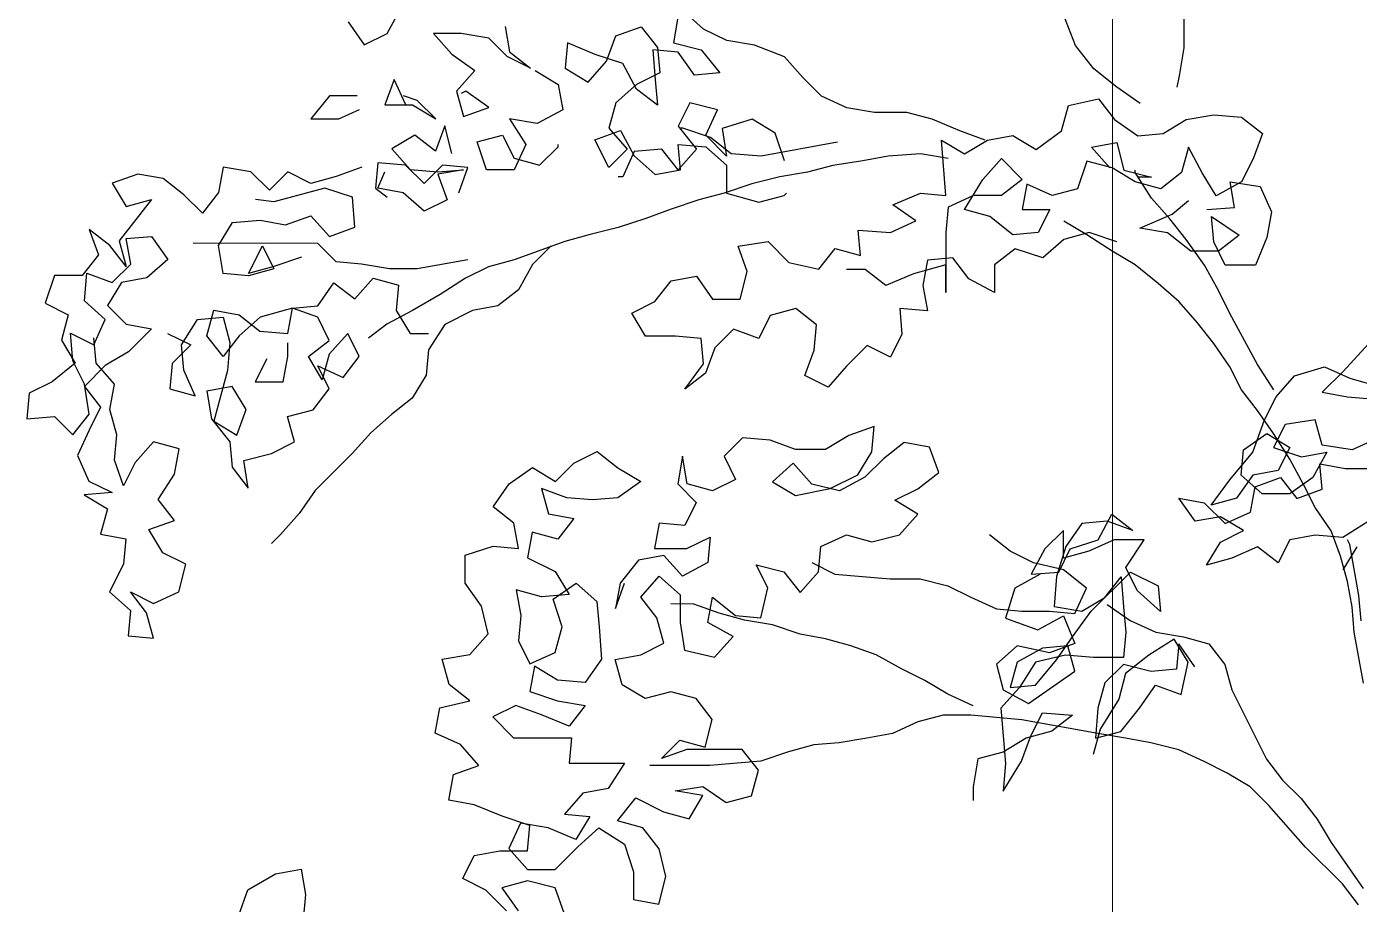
# Model space of a CAD drawing. Header units: millimetres. Extents: x 684983 to 685377, y 990360 to 990509.
# Drawn here: x 685191.299 to 685192.131, y 990435.057 to 990435.605 of the extents above; entities that cross this region are included whole.
import ezdxf

# ---------------------------------------------------------------- set-up
doc = ezdxf.new("R2010")
doc.units = ezdxf.units.MM
doc.layers.add('grid', color=8, linetype='Continuous', lineweight=9)
doc.layers.add('TEAK', color=7, linetype='Continuous')

# ---------------------------------------------------------------- blocks, each defined once
blk = doc.blocks.new('A$C25655A80')
at = {"color": 62}
for p, q in [((-0.36371, 1.73452), (-0.36374, 1.69703)), ((-0.69539, 1.7031), (-0.68864, 1.71559)), ((-0.57425, 1.71068), (-0.57619, 1.69915)), ((-0.56368, 1.7049), (-0.57233, 1.7126)), ((-0.40892, 1.69803), (-0.41372, 1.71053)), ((-0.71172, 1.70792), (-0.705, 1.6983)), ((-0.64636, 1.70594), (-0.64444, 1.69537)), ((-0.60022, 1.70205), (-0.58964, 1.70589)), ((-0.58964, 1.70589), (-0.58292, 1.69723)), ((-0.55408, 1.70009), (-0.56368, 1.7049)), ((-0.705, 1.6983), (-0.69539, 1.7031)), ((-0.67616, 1.70308), (-0.66848, 1.69443)), ((-0.66462, 1.70307), (-0.67616, 1.70308)), ((-0.65309, 1.70114), (-0.66462, 1.70307)), ((-0.64541, 1.69344), (-0.65309, 1.70114)), ((-0.62041, 1.69919), (-0.62138, 1.68862)), ((-0.60888, 1.69437), (-0.62041, 1.69919)), ((-0.60407, 1.69148), (-0.60022, 1.70205)), ((-0.57619, 1.69915), (-0.56465, 1.69625)), ((-0.54254, 1.69816), (-0.55408, 1.70009)), ((-0.53005, 1.69334), (-0.54254, 1.69816)), ((-0.40124, 1.68841), (-0.40892, 1.69803)), ((-0.66848, 1.69443), (-0.65887, 1.68769)), ((-0.6358, 1.68863), (-0.64541, 1.69344)), ((-0.64444, 1.69537), (-0.6358, 1.68863)), ((-0.59734, 1.69052), (-0.60888, 1.69437)), ((-0.57427, 1.6953), (-0.58484, 1.69627)), ((-0.58484, 1.69627), (-0.58389, 1.68377)), ((-0.58292, 1.69723), (-0.58197, 1.68666)), ((-0.56755, 1.68568), (-0.57427, 1.6953)), ((-0.56465, 1.69625), (-0.55697, 1.68663)), ((-0.52237, 1.68468), (-0.53005, 1.69334)), ((-0.36374, 1.69703), (-0.36567, 1.6855)), ((-0.65887, 1.68769), (-0.66657, 1.67904)), ((-0.63388, 1.68767), (-0.62427, 1.68189)), ((-0.62138, 1.68862), (-0.61177, 1.68284)), ((-0.61177, 1.68284), (-0.60407, 1.69148)), ((-0.59159, 1.67994), (-0.59734, 1.69052)), ((-0.58197, 1.68666), (-0.59158, 1.68186)), ((-0.55697, 1.68663), (-0.56755, 1.68568)), ((-0.39163, 1.68071), (-0.40124, 1.68841)), ((-0.69252, 1.68387), (-0.69637, 1.6733)), ((-0.68772, 1.6733), (-0.69252, 1.68387)), ((-0.62427, 1.68189), (-0.62236, 1.67131)), ((-0.59158, 1.68186), (-0.60024, 1.67418)), ((-0.58389, 1.68377), (-0.58294, 1.6732)), ((-0.51468, 1.67698), (-0.52237, 1.68468)), ((-0.36567, 1.6855), (-0.36664, 1.68069)), ((-0.71944, 1.67717), (-0.72714, 1.66756)), ((-0.70791, 1.67716), (-0.71944, 1.67717)), ((-0.68291, 1.67521), (-0.68868, 1.67714)), ((-0.66657, 1.67904), (-0.66369, 1.66847)), ((-0.66272, 1.67904), (-0.66465, 1.67808)), ((-0.65312, 1.6723), (-0.66272, 1.67904)), ((-0.58294, 1.6732), (-0.59159, 1.67994)), ((-0.50411, 1.67217), (-0.51468, 1.67698)), ((-0.41183, 1.67304), (-0.39933, 1.67591)), ((-0.39933, 1.67591), (-0.39261, 1.66726)), ((-0.38203, 1.67398), (-0.39163, 1.68071)), ((-0.7156, 1.66755), (-0.70695, 1.67139)), ((-0.69637, 1.6733), (-0.68484, 1.67329)), ((-0.68484, 1.67329), (-0.67523, 1.66752)), ((-0.67523, 1.66752), (-0.68291, 1.67521)), ((-0.66369, 1.66847), (-0.65312, 1.6723)), ((-0.62236, 1.67131), (-0.63293, 1.66555)), ((-0.60024, 1.67418), (-0.60314, 1.6636)), ((-0.56948, 1.67415), (-0.5743, 1.66454)), ((-0.55795, 1.67125), (-0.56948, 1.67415)), ((-0.56276, 1.66068), (-0.55795, 1.67125)), ((-0.49258, 1.67023), (-0.50411, 1.67217)), ((-0.47912, 1.67022), (-0.49258, 1.67023)), ((-0.46855, 1.66733), (-0.47912, 1.67022)), ((-0.41472, 1.66247), (-0.41183, 1.67304)), ((-0.72714, 1.66756), (-0.7156, 1.66755)), ((-0.67139, 1.66463), (-0.67524, 1.65406)), ((-0.66851, 1.65309), (-0.67139, 1.66463)), ((-0.64447, 1.66749), (-0.63775, 1.65691)), ((-0.63293, 1.66555), (-0.64447, 1.66749)), ((-0.5743, 1.66454), (-0.56661, 1.65492)), ((-0.54353, 1.6674), (-0.55603, 1.66356)), ((-0.53392, 1.66162), (-0.54353, 1.6674)), ((-0.45702, 1.66251), (-0.46855, 1.66733)), ((-0.39261, 1.66726), (-0.383, 1.66052)), ((-0.37243, 1.66147), (-0.36281, 1.66723)), ((-0.36281, 1.66723), (-0.35127, 1.66914)), ((-0.35127, 1.66914), (-0.33974, 1.66817)), ((-0.33974, 1.66817), (-0.33109, 1.66143)), ((-0.68389, 1.66079), (-0.69351, 1.65504)), ((-0.67524, 1.65406), (-0.68389, 1.66079)), ((-0.65794, 1.65789), (-0.64736, 1.66076)), ((-0.64736, 1.66076), (-0.64256, 1.65114)), ((-0.60891, 1.6588), (-0.59833, 1.66264)), ((-0.60315, 1.64726), (-0.60891, 1.6588)), ((-0.60314, 1.6636), (-0.59545, 1.65495)), ((-0.59833, 1.66264), (-0.59257, 1.65206)), ((-0.57237, 1.66358), (-0.57334, 1.66358)), ((-0.56084, 1.65972), (-0.57237, 1.66358)), ((-0.55412, 1.65202), (-0.56276, 1.66068)), ((-0.5522, 1.65298), (-0.56084, 1.65972)), ((-0.55603, 1.66356), (-0.55412, 1.65202)), ((-0.53009, 1.65008), (-0.53392, 1.66162)), ((-0.44645, 1.65865), (-0.45702, 1.66251)), ((-0.44549, 1.65865), (-0.43491, 1.66057)), ((-0.43491, 1.66057), (-0.4253, 1.65479)), ((-0.4253, 1.65479), (-0.41472, 1.66247)), ((-0.383, 1.66052), (-0.37243, 1.66147)), ((-0.33109, 1.66143), (-0.33494, 1.65086)), ((-0.69351, 1.65504), (-0.68582, 1.64638)), ((-0.6541, 1.64635), (-0.65794, 1.65789)), ((-0.63775, 1.65691), (-0.64257, 1.64634)), ((-0.63199, 1.64825), (-0.62429, 1.65593)), ((-0.62429, 1.65593), (-0.62429, 1.65689)), ((-0.59545, 1.65495), (-0.60315, 1.64726)), ((-0.59257, 1.65398), (-0.59739, 1.64341)), ((-0.58103, 1.65493), (-0.59257, 1.65398)), ((-0.57431, 1.64627), (-0.58103, 1.65493)), ((-0.56661, 1.65492), (-0.57431, 1.64627)), ((-0.5743, 1.65685), (-0.56277, 1.65588)), ((-0.57335, 1.64627), (-0.5743, 1.65685)), ((-0.56277, 1.65588), (-0.55412, 1.64818)), ((-0.50797, 1.65775), (-0.5397, 1.65201)), ((-0.46471, 1.65867), (-0.45511, 1.65289)), ((-0.46281, 1.6356), (-0.46471, 1.65867)), ((-0.45511, 1.65289), (-0.44549, 1.65865)), ((-0.40223, 1.65573), (-0.39166, 1.65764)), ((-0.39455, 1.64707), (-0.40223, 1.65573)), ((-0.39166, 1.65764), (-0.38878, 1.6461)), ((-0.36186, 1.65569), (-0.36475, 1.64512)), ((-0.3561, 1.64511), (-0.36186, 1.65569)), ((-0.69928, 1.64927), (-0.70025, 1.6387)), ((-0.68774, 1.6483), (-0.69928, 1.64927)), ((-0.68006, 1.6406), (-0.68774, 1.6483)), ((-0.67236, 1.64829), (-0.68006, 1.6406)), ((-0.66179, 1.64732), (-0.67236, 1.64829)), ((-0.64256, 1.65114), (-0.63199, 1.64825)), ((-0.59257, 1.65206), (-0.58393, 1.64436)), ((-0.55412, 1.64818), (-0.55413, 1.63664)), ((-0.5397, 1.65201), (-0.5522, 1.65298)), ((-0.5099, 1.64814), (-0.52048, 1.64526)), ((-0.49741, 1.65005), (-0.5099, 1.64814)), ((-0.48683, 1.65196), (-0.49741, 1.65005)), ((-0.47337, 1.65291), (-0.48683, 1.65196)), ((-0.46184, 1.65098), (-0.47337, 1.65291)), ((-0.44742, 1.64231), (-0.43973, 1.65096)), ((-0.43973, 1.65096), (-0.43108, 1.6423)), ((-0.40416, 1.64996), (-0.40801, 1.63843)), ((-0.39359, 1.64707), (-0.40416, 1.64996)), ((-0.33494, 1.65086), (-0.33976, 1.64125)), ((-0.79926, 1.64456), (-0.80984, 1.64072)), ((-0.78869, 1.64263), (-0.79926, 1.64456)), ((-0.78004, 1.63589), (-0.78869, 1.64263)), ((-0.76369, 1.64741), (-0.76562, 1.63684)), ((-0.75215, 1.64548), (-0.76369, 1.64741)), ((-0.74447, 1.63778), (-0.75215, 1.64548)), ((-0.73677, 1.64546), (-0.74447, 1.63778)), ((-0.72717, 1.64065), (-0.73677, 1.64546)), ((-0.71659, 1.64352), (-0.72717, 1.64065)), ((-0.70601, 1.64736), (-0.71659, 1.64352)), ((-0.69929, 1.6387), (-0.6964, 1.64543)), ((-0.68582, 1.64638), (-0.67429, 1.6454)), ((-0.66371, 1.64636), (-0.67429, 1.64444)), ((-0.67429, 1.6454), (-0.66371, 1.64636)), ((-0.67429, 1.64444), (-0.67045, 1.63387)), ((-0.66565, 1.63675), (-0.66179, 1.64732)), ((-0.64257, 1.64634), (-0.6541, 1.64635)), ((-0.59739, 1.64341), (-0.59931, 1.64341)), ((-0.58393, 1.64436), (-0.57335, 1.64627)), ((-0.53202, 1.64335), (-0.54356, 1.64048)), ((-0.52048, 1.64526), (-0.53202, 1.64335)), ((-0.45513, 1.62982), (-0.44742, 1.64231)), ((-0.43108, 1.6423), (-0.43974, 1.63558)), ((-0.38398, 1.64129), (-0.39359, 1.64707)), ((-0.38878, 1.6461), (-0.37725, 1.64321)), ((-0.38398, 1.64514), (-0.38398, 1.6461)), ((-0.37726, 1.63456), (-0.38398, 1.64514)), ((-0.37725, 1.64321), (-0.38302, 1.64322)), ((-0.36475, 1.64512), (-0.37341, 1.6384)), ((-0.35034, 1.6355), (-0.3561, 1.64511)), ((-0.80984, 1.64072), (-0.80408, 1.6311)), ((-0.76562, 1.63684), (-0.77236, 1.62819)), ((-0.7214, 1.63872), (-0.74255, 1.63297)), ((-0.70987, 1.63486), (-0.7214, 1.63872)), ((-0.70025, 1.6387), (-0.69545, 1.63485)), ((-0.68872, 1.63677), (-0.69929, 1.6387)), ((-0.68007, 1.62907), (-0.68872, 1.63677)), ((-0.5551, 1.63664), (-0.56567, 1.63377)), ((-0.54356, 1.64048), (-0.5551, 1.63664)), ((-0.55413, 1.63664), (-0.54068, 1.63279)), ((-0.5301, 1.63566), (-0.52914, 1.63662)), ((-0.42916, 1.64037), (-0.43109, 1.6298)), ((-0.41859, 1.63556), (-0.42916, 1.64037)), ((-0.40801, 1.63843), (-0.41859, 1.63556)), ((-0.37341, 1.6384), (-0.38398, 1.64129)), ((-0.33976, 1.64125), (-0.35034, 1.6355)), ((-0.34457, 1.64126), (-0.33207, 1.63932)), ((-0.34265, 1.63068), (-0.34457, 1.64126)), ((-0.33207, 1.63932), (-0.32727, 1.62875)), ((-0.7935, 1.63398), (-0.80698, 1.61669)), ((-0.80408, 1.6311), (-0.7935, 1.63398)), ((-0.77236, 1.62819), (-0.78004, 1.63589)), ((-0.74255, 1.63297), (-0.75024, 1.63394)), ((-0.70892, 1.62237), (-0.70987, 1.63486)), ((-0.67045, 1.63387), (-0.68007, 1.62907)), ((-0.56567, 1.63377), (-0.57721, 1.62994)), ((-0.54068, 1.63279), (-0.5301, 1.63566)), ((-0.48493, 1.63177), (-0.47339, 1.63657)), ((-0.47532, 1.62504), (-0.48493, 1.63177)), ((-0.47339, 1.63657), (-0.46281, 1.6356)), ((-0.45128, 1.63559), (-0.46185, 1.63079)), ((-0.43974, 1.63558), (-0.45128, 1.63559)), ((-0.36957, 1.6259), (-0.37726, 1.63456)), ((-0.36861, 1.62782), (-0.36188, 1.63358)), ((-0.73776, 1.62335), (-0.72718, 1.62719)), ((-0.72718, 1.62719), (-0.71949, 1.61853)), ((-0.58779, 1.6261), (-0.59933, 1.62227)), ((-0.57721, 1.62994), (-0.58779, 1.6261)), ((-0.46185, 1.63079), (-0.46283, 1.62022)), ((-0.44455, 1.62693), (-0.45513, 1.62982)), ((-0.43495, 1.61923), (-0.44455, 1.62693)), ((-0.43109, 1.6298), (-0.41956, 1.62979)), ((-0.41956, 1.62979), (-0.42437, 1.62018)), ((-0.38207, 1.62207), (-0.36861, 1.62782)), ((-0.36285, 1.61724), (-0.36957, 1.6259)), ((-0.35419, 1.62973), (-0.34265, 1.63068)), ((-0.35227, 1.62685), (-0.34074, 1.61914)), ((-0.35132, 1.61627), (-0.35227, 1.62685)), ((-0.32727, 1.62875), (-0.32921, 1.61817)), ((-0.81947, 1.62151), (-0.81563, 1.61093)), ((-0.81082, 1.61477), (-0.81947, 1.62151)), ((-0.76564, 1.61473), (-0.75986, 1.62433)), ((-0.75986, 1.62433), (-0.74833, 1.62529)), ((-0.74833, 1.62529), (-0.73776, 1.62335)), ((-0.71949, 1.61853), (-0.70892, 1.62237)), ((-0.59933, 1.62227), (-0.61087, 1.61939)), ((-0.49935, 1.62121), (-0.4859, 1.62024)), ((-0.4984, 1.61064), (-0.49935, 1.62121)), ((-0.4859, 1.62024), (-0.47532, 1.62504)), ((-0.46283, 1.62022), (-0.46285, 1.59522)), ((-0.42437, 1.62018), (-0.43495, 1.61923)), ((-0.40419, 1.6192), (-0.4138, 1.62498)), ((-0.40323, 1.62016), (-0.4138, 1.61729)), ((-0.39169, 1.61631), (-0.40323, 1.62016)), ((-0.37054, 1.62013), (-0.38207, 1.62207)), ((-0.36093, 1.61243), (-0.37054, 1.62013)), ((-0.8041, 1.60611), (-0.81082, 1.61477)), ((-0.80698, 1.61669), (-0.8041, 1.60611)), ((-0.80409, 1.61765), (-0.79352, 1.6186)), ((-0.80218, 1.60707), (-0.80409, 1.61765)), ((-0.79352, 1.6186), (-0.78679, 1.60898)), ((-0.7243, 1.61565), (-0.77621, 1.6157)), ((-0.76373, 1.60319), (-0.76564, 1.61473)), ((-0.75315, 1.60318), (-0.74738, 1.61471)), ((-0.74738, 1.61471), (-0.74258, 1.60509)), ((-0.71662, 1.60795), (-0.7243, 1.61565)), ((-0.62144, 1.61652), (-0.6426, 1.60885)), ((-0.62721, 1.6146), (-0.63491, 1.60692)), ((-0.61087, 1.61939), (-0.62144, 1.61652)), ((-0.54935, 1.61453), (-0.53685, 1.61644)), ((-0.54551, 1.60395), (-0.54935, 1.61453)), ((-0.53685, 1.61644), (-0.52821, 1.60778)), ((-0.4138, 1.61729), (-0.42246, 1.60961)), ((-0.39362, 1.61246), (-0.40419, 1.6192)), ((-0.35517, 1.60666), (-0.36285, 1.61724)), ((-0.34652, 1.60665), (-0.35132, 1.61627)), ((-0.34074, 1.61914), (-0.3494, 1.61242)), ((-0.32921, 1.61817), (-0.33402, 1.60664)), ((-0.81563, 1.61093), (-0.82237, 1.60228)), ((-0.78679, 1.60898), (-0.79545, 1.6013)), ((-0.73104, 1.60989), (-0.74258, 1.60605)), ((-0.66183, 1.60886), (-0.68298, 1.60504)), ((-0.6426, 1.60885), (-0.65318, 1.60597)), ((-0.51571, 1.60489), (-0.50897, 1.61353)), ((-0.50897, 1.61353), (-0.4984, 1.61064)), ((-0.45995, 1.60964), (-0.47053, 1.60869)), ((-0.45323, 1.60098), (-0.45995, 1.60964)), ((-0.43399, 1.61346), (-0.44265, 1.60674)), ((-0.42246, 1.60961), (-0.43399, 1.61346)), ((-0.38401, 1.60669), (-0.39362, 1.61246)), ((-0.3494, 1.61242), (-0.36093, 1.61243)), ((-0.80987, 1.59939), (-0.80218, 1.60707)), ((-0.74258, 1.60509), (-0.75316, 1.60222)), ((-0.74258, 1.60605), (-0.75315, 1.60318)), ((-0.70605, 1.60698), (-0.71662, 1.60795)), ((-0.69451, 1.60505), (-0.70605, 1.60698)), ((-0.68298, 1.60504), (-0.69451, 1.60505)), ((-0.65318, 1.60597), (-0.66279, 1.60117)), ((-0.63491, 1.60692), (-0.64069, 1.59635)), ((-0.54841, 1.59242), (-0.54551, 1.60395)), ((-0.52821, 1.60778), (-0.51571, 1.60489)), ((-0.49649, 1.60487), (-0.50418, 1.60487)), ((-0.48784, 1.59813), (-0.49649, 1.60487)), ((-0.46284, 1.60676), (-0.4763, 1.60293)), ((-0.47053, 1.60869), (-0.47246, 1.59812)), ((-0.46285, 1.59522), (-0.46284, 1.60676)), ((-0.44265, 1.60674), (-0.44266, 1.59521)), ((-0.37441, 1.59899), (-0.38401, 1.60669)), ((-0.34941, 1.59608), (-0.35517, 1.60666)), ((-0.33402, 1.60664), (-0.34652, 1.60665)), ((-0.8339, 1.60229), (-0.83776, 1.59076)), ((-0.82237, 1.60228), (-0.8339, 1.60229)), ((-0.82142, 1.59171), (-0.82045, 1.60324)), ((-0.82045, 1.60324), (-0.80987, 1.59939)), ((-0.80603, 1.59938), (-0.81181, 1.58978)), ((-0.79545, 1.6013), (-0.80603, 1.59938)), ((-0.75316, 1.60222), (-0.76373, 1.60319)), ((-0.72433, 1.5897), (-0.71759, 1.5993)), ((-0.71759, 1.5993), (-0.70894, 1.59257)), ((-0.70894, 1.59257), (-0.70125, 1.60121)), ((-0.70125, 1.60121), (-0.69067, 1.59832)), ((-0.69067, 1.59832), (-0.69165, 1.58774)), ((-0.66279, 1.60117), (-0.67337, 1.59446)), ((-0.58398, 1.59149), (-0.57724, 1.60013)), ((-0.57724, 1.60013), (-0.56666, 1.60205)), ((-0.56666, 1.60205), (-0.55994, 1.59243)), ((-0.4763, 1.60293), (-0.48784, 1.59813)), ((-0.47246, 1.59812), (-0.47055, 1.58754)), ((-0.44266, 1.59521), (-0.45323, 1.60098)), ((-0.36576, 1.59129), (-0.37441, 1.59899)), ((-0.67337, 1.59446), (-0.68492, 1.58774)), ((-0.64069, 1.59635), (-0.64935, 1.58963)), ((-0.55994, 1.59243), (-0.54841, 1.59242)), ((-0.34462, 1.58646), (-0.34941, 1.59608)), ((-0.83776, 1.59076), (-0.82815, 1.58595)), ((-0.81277, 1.58401), (-0.82142, 1.59171)), ((-0.81181, 1.58978), (-0.80412, 1.58208)), ((-0.77048, 1.57724), (-0.76759, 1.58781)), ((-0.76759, 1.58781), (-0.75702, 1.58588)), ((-0.7349, 1.58874), (-0.74836, 1.58491)), ((-0.73684, 1.57817), (-0.7349, 1.58874)), ((-0.7349, 1.58874), (-0.72433, 1.5897)), ((-0.72433, 1.58489), (-0.7349, 1.58874)), ((-0.68492, 1.58774), (-0.6955, 1.58198)), ((-0.69165, 1.58774), (-0.68589, 1.57812)), ((-0.65992, 1.58771), (-0.67146, 1.58196)), ((-0.64935, 1.58963), (-0.65992, 1.58771)), ((-0.59359, 1.58669), (-0.58398, 1.59149)), ((-0.58783, 1.57707), (-0.59359, 1.58669)), ((-0.52534, 1.58855), (-0.53592, 1.58568)), ((-0.51669, 1.58181), (-0.52534, 1.58855)), ((-0.48208, 1.58851), (-0.48113, 1.57794)), ((-0.47055, 1.58754), (-0.48208, 1.58851)), ((-0.35808, 1.58263), (-0.36576, 1.59129)), ((-0.82815, 1.58595), (-0.83105, 1.57537)), ((-0.81759, 1.57344), (-0.81277, 1.58401)), ((-0.80412, 1.58208), (-0.79355, 1.58015)), ((-0.78106, 1.57341), (-0.77432, 1.58397)), ((-0.77432, 1.58397), (-0.76375, 1.58492)), ((-0.76375, 1.58492), (-0.76087, 1.57435)), ((-0.75702, 1.58588), (-0.74837, 1.57914)), ((-0.74836, 1.58491), (-0.75702, 1.57723)), ((-0.71953, 1.57527), (-0.72433, 1.58489)), ((-0.6955, 1.58198), (-0.70319, 1.57622)), ((-0.67146, 1.58196), (-0.6782, 1.57139)), ((-0.53592, 1.58568), (-0.54073, 1.57607)), ((-0.51766, 1.57124), (-0.51669, 1.58181)), ((-0.35136, 1.57397), (-0.35808, 1.58263)), ((-0.3331, 1.5653), (-0.34462, 1.58646)), ((-0.8272, 1.57825), (-0.81759, 1.57344)), ((-0.82625, 1.56672), (-0.8272, 1.57825)), ((-0.81663, 1.56575), (-0.81759, 1.57632)), ((-0.79355, 1.58015), (-0.80317, 1.57054)), ((-0.78682, 1.57822), (-0.77721, 1.5734)), ((-0.76376, 1.56858), (-0.77048, 1.57724)), ((-0.75702, 1.57723), (-0.76376, 1.56858)), ((-0.74837, 1.57914), (-0.73684, 1.57817)), ((-0.71184, 1.57815), (-0.71954, 1.5695)), ((-0.70704, 1.56853), (-0.71184, 1.57815)), ((-0.68589, 1.57812), (-0.6782, 1.57812)), ((-0.57534, 1.57706), (-0.58783, 1.57707)), ((-0.56476, 1.57609), (-0.57534, 1.57706)), ((-0.56381, 1.56552), (-0.56476, 1.57609)), ((-0.5513, 1.57992), (-0.559, 1.57224)), ((-0.54073, 1.57607), (-0.5513, 1.57992)), ((-0.48113, 1.57794), (-0.48594, 1.56833)), ((-0.83105, 1.57537), (-0.82529, 1.56576)), ((-0.80317, 1.57054), (-0.81279, 1.56478)), ((-0.77721, 1.5734), (-0.78491, 1.56572)), ((-0.78011, 1.56283), (-0.78106, 1.57341)), ((-0.76087, 1.57435), (-0.76184, 1.56281)), ((-0.73684, 1.56856), (-0.73684, 1.57433)), ((-0.72819, 1.56855), (-0.71953, 1.57527)), ((-0.6782, 1.57139), (-0.67917, 1.56081)), ((-0.559, 1.57224), (-0.56285, 1.56167)), ((-0.52152, 1.56067), (-0.51766, 1.57124)), ((-0.49555, 1.57314), (-0.50421, 1.5645)), ((-0.48594, 1.56833), (-0.49555, 1.57314)), ((-0.34464, 1.56435), (-0.35136, 1.57397)), ((-0.28695, 1.57391), (-0.29753, 1.56239)), ((-0.82529, 1.56576), (-0.83491, 1.55807)), ((-0.82145, 1.5571), (-0.82625, 1.56672)), ((-0.81279, 1.56478), (-0.82145, 1.55614)), ((-0.80895, 1.55709), (-0.81663, 1.56575)), ((-0.78491, 1.56572), (-0.78588, 1.55514)), ((-0.7455, 1.5676), (-0.75031, 1.558)), ((-0.73878, 1.55799), (-0.73684, 1.56856)), ((-0.72243, 1.55893), (-0.72819, 1.56855)), ((-0.72435, 1.5647), (-0.71378, 1.55989)), ((-0.71955, 1.55508), (-0.72435, 1.5647)), ((-0.71954, 1.5695), (-0.72243, 1.55893)), ((-0.71378, 1.55989), (-0.70704, 1.56853)), ((-0.57151, 1.55495), (-0.56381, 1.56552)), ((-0.50421, 1.5645), (-0.51191, 1.55586)), ((-0.32638, 1.55472), (-0.3331, 1.5653)), ((-0.77531, 1.55225), (-0.78011, 1.56283)), ((-0.76184, 1.56281), (-0.76763, 1.54167)), ((-0.67917, 1.56081), (-0.68495, 1.55121)), ((-0.56285, 1.56167), (-0.57151, 1.55495)), ((-0.51191, 1.55586), (-0.52152, 1.56067)), ((-0.33984, 1.55474), (-0.34464, 1.56435)), ((-0.32542, 1.55184), (-0.31772, 1.56048)), ((-0.31772, 1.56048), (-0.30522, 1.56432)), ((-0.29753, 1.56239), (-0.30619, 1.55374)), ((-0.30522, 1.56432), (-0.29465, 1.5595)), ((-0.29465, 1.5595), (-0.2812, 1.55564)), ((-0.83491, 1.55807), (-0.84452, 1.55328)), ((-0.81954, 1.5446), (-0.82145, 1.5571)), ((-0.82145, 1.55614), (-0.81473, 1.54748)), ((-0.81088, 1.54652), (-0.80895, 1.55709)), ((-0.78588, 1.55514), (-0.77531, 1.55225)), ((-0.75993, 1.55608), (-0.7705, 1.55417)), ((-0.7705, 1.55417), (-0.76859, 1.54263)), ((-0.75417, 1.54646), (-0.75993, 1.55608)), ((-0.75031, 1.558), (-0.73878, 1.55799)), ((-0.72629, 1.54644), (-0.71955, 1.55508)), ((-0.33312, 1.54608), (-0.33984, 1.55474)), ((-0.30619, 1.55374), (-0.29562, 1.55181)), ((-0.84452, 1.55328), (-0.84549, 1.5427)), ((-0.68495, 1.55121), (-0.69361, 1.54449)), ((-0.33024, 1.54223), (-0.32542, 1.55184)), ((-0.29562, 1.55181), (-0.28409, 1.55084)), ((-0.84549, 1.5427), (-0.83396, 1.54365)), ((-0.83396, 1.54365), (-0.82628, 1.53596)), ((-0.82628, 1.53596), (-0.81954, 1.5446)), ((-0.81473, 1.54748), (-0.81954, 1.53787)), ((-0.80801, 1.53594), (-0.81088, 1.54652)), ((-0.76859, 1.54263), (-0.76091, 1.53301)), ((-0.75802, 1.53589), (-0.75417, 1.54646)), ((-0.73687, 1.54356), (-0.72629, 1.54644)), ((-0.73399, 1.53299), (-0.73687, 1.54356)), ((-0.69361, 1.54449), (-0.70227, 1.5368)), ((-0.3264, 1.53646), (-0.33312, 1.54608)), ((-0.81954, 1.53787), (-0.82436, 1.5273)), ((-0.76763, 1.54167), (-0.75802, 1.53589)), ((-0.70227, 1.5368), (-0.70996, 1.52816)), ((-0.4927, 1.5395), (-0.50328, 1.53566)), ((-0.49367, 1.52892), (-0.4927, 1.5395)), ((-0.33506, 1.52878), (-0.33024, 1.54223)), ((-0.32159, 1.5403), (-0.3264, 1.53069)), ((-0.30909, 1.54221), (-0.32159, 1.5403)), ((-0.30621, 1.53163), (-0.30909, 1.54221)), ((-0.80898, 1.52537), (-0.80801, 1.53594)), ((-0.79263, 1.53304), (-0.80033, 1.5244)), ((-0.78206, 1.53015), (-0.79263, 1.53304)), ((-0.76091, 1.53301), (-0.75996, 1.52244)), ((-0.74361, 1.52819), (-0.73399, 1.53299)), ((-0.5475, 1.53474), (-0.5552, 1.52706)), ((-0.53596, 1.53377), (-0.5475, 1.53474)), ((-0.52539, 1.52991), (-0.53596, 1.53377)), ((-0.50328, 1.53566), (-0.5129, 1.5299)), ((-0.48021, 1.53275), (-0.48887, 1.52603)), ((-0.46964, 1.53082), (-0.48021, 1.53275)), ((-0.3389, 1.52974), (-0.32928, 1.53646)), ((-0.32928, 1.53646), (-0.31967, 1.53069)), ((-0.31968, 1.52588), (-0.3264, 1.53646)), ((-0.29372, 1.5297), (-0.30621, 1.53163)), ((-0.28122, 1.53546), (-0.29372, 1.5297)), ((-0.82436, 1.5273), (-0.81956, 1.51672)), ((-0.78399, 1.51957), (-0.78206, 1.53015)), ((-0.75515, 1.52532), (-0.74361, 1.52819)), ((-0.70996, 1.52816), (-0.72536, 1.51279)), ((-0.61768, 1.52423), (-0.60807, 1.52903)), ((-0.60807, 1.52903), (-0.59942, 1.52229)), ((-0.5725, 1.52707), (-0.57443, 1.51554)), ((-0.57059, 1.51553), (-0.5725, 1.52707)), ((-0.5552, 1.52706), (-0.5504, 1.51744)), ((-0.5129, 1.5299), (-0.52539, 1.52991)), ((-0.49945, 1.51931), (-0.49367, 1.52892)), ((-0.48887, 1.52603), (-0.49656, 1.51835)), ((-0.4658, 1.52024), (-0.46964, 1.53082)), ((-0.34468, 1.51725), (-0.33506, 1.52878)), ((-0.33987, 1.51917), (-0.3389, 1.52974)), ((-0.3264, 1.53069), (-0.31487, 1.52684)), ((-0.31967, 1.53069), (-0.32449, 1.52108)), ((-0.31392, 1.5153), (-0.31968, 1.52588)), ((-0.31487, 1.52684), (-0.30429, 1.52875)), ((-0.30429, 1.52875), (-0.31007, 1.51818)), ((-0.80515, 1.51479), (-0.80898, 1.52537)), ((-0.80033, 1.5244), (-0.80515, 1.51479)), ((-0.75996, 1.52244), (-0.75324, 1.51378)), ((-0.75324, 1.51378), (-0.75515, 1.52532)), ((-0.64461, 1.5156), (-0.63499, 1.52232)), ((-0.63499, 1.52232), (-0.62538, 1.51655)), ((-0.62538, 1.51655), (-0.61768, 1.52423)), ((-0.59942, 1.52229), (-0.58981, 1.51651)), ((-0.52636, 1.52415), (-0.53502, 1.51646)), ((-0.51868, 1.51549), (-0.52636, 1.52415)), ((-0.47446, 1.51352), (-0.4658, 1.52024)), ((-0.32449, 1.52108), (-0.33507, 1.51916)), ((-0.30718, 1.52394), (-0.29661, 1.52201)), ((-0.30623, 1.51337), (-0.30718, 1.52394)), ((-0.29661, 1.52201), (-0.28507, 1.522)), ((-0.81956, 1.51672), (-0.80995, 1.51191)), ((-0.79073, 1.50901), (-0.78399, 1.51957)), ((-0.65135, 1.506), (-0.64461, 1.5156)), ((-0.58981, 1.51651), (-0.59943, 1.50979)), ((-0.57443, 1.51554), (-0.56675, 1.50784)), ((-0.56002, 1.51264), (-0.57059, 1.51553)), ((-0.5504, 1.51744), (-0.56002, 1.51264)), ((-0.53502, 1.51646), (-0.52541, 1.51069)), ((-0.50714, 1.51259), (-0.51868, 1.51549)), ((-0.51099, 1.51356), (-0.49945, 1.51931)), ((-0.49656, 1.51835), (-0.50714, 1.51259)), ((-0.35238, 1.50668), (-0.34468, 1.51725)), ((-0.33507, 1.51916), (-0.3418, 1.50956)), ((-0.33123, 1.51147), (-0.33987, 1.51917)), ((-0.33411, 1.51436), (-0.32353, 1.51819)), ((-0.32353, 1.51819), (-0.31681, 1.50953)), ((-0.31007, 1.51818), (-0.31969, 1.51146)), ((-0.30912, 1.50568), (-0.31392, 1.5153)), ((-0.80995, 1.51191), (-0.82149, 1.51096)), ((-0.82149, 1.51096), (-0.81188, 1.50518)), ((-0.78401, 1.50035), (-0.79073, 1.50901)), ((-0.72536, 1.51279), (-0.7321, 1.50319)), ((-0.63115, 1.51367), (-0.62828, 1.50309)), ((-0.62058, 1.50981), (-0.63115, 1.51367)), ((-0.61001, 1.50884), (-0.62058, 1.50981)), ((-0.59943, 1.50979), (-0.61001, 1.50884)), ((-0.52541, 1.51069), (-0.51099, 1.51356)), ((-0.48408, 1.50873), (-0.47446, 1.51352)), ((-0.36584, 1.50958), (-0.35526, 1.50765)), ((-0.35912, 1.49996), (-0.36584, 1.50958)), ((-0.3418, 1.50956), (-0.35238, 1.50668)), ((-0.33604, 1.50378), (-0.33411, 1.51436)), ((-0.31969, 1.51146), (-0.33123, 1.51147)), ((-0.31681, 1.50953), (-0.30623, 1.51337)), ((-0.81188, 1.50518), (-0.81478, 1.49461)), ((-0.6427, 1.49926), (-0.65135, 1.506)), ((-0.56675, 1.50784), (-0.57156, 1.49823)), ((-0.47447, 1.50295), (-0.48408, 1.50873)), ((-0.35526, 1.50765), (-0.34662, 1.49899)), ((-0.34662, 1.49899), (-0.33604, 1.50378)), ((-0.3024, 1.49606), (-0.30912, 1.50568)), ((-0.79459, 1.49651), (-0.78401, 1.50035)), ((-0.7321, 1.50319), (-0.7398, 1.49454)), ((-0.64079, 1.48868), (-0.6427, 1.49926)), ((-0.62828, 1.50309), (-0.6177, 1.50116)), ((-0.6177, 1.50116), (-0.62444, 1.49251)), ((-0.58214, 1.4992), (-0.58407, 1.48863)), ((-0.57156, 1.49823), (-0.58214, 1.4992)), ((-0.48217, 1.4943), (-0.47447, 1.50295)), ((-0.40622, 1.49904), (-0.41296, 1.48943)), ((-0.39564, 1.49999), (-0.40622, 1.49904)), ((-0.3995, 1.49231), (-0.39372, 1.50288)), ((-0.38507, 1.49614), (-0.39564, 1.49999)), ((-0.39372, 1.50288), (-0.38507, 1.49614)), ((-0.34854, 1.50187), (-0.35912, 1.49996)), ((-0.33893, 1.4961), (-0.34854, 1.50187)), ((-0.28702, 1.49989), (-0.2976, 1.49317)), ((-0.81478, 1.49461), (-0.8042, 1.49268)), ((-0.8042, 1.49268), (-0.80518, 1.4821)), ((-0.78883, 1.48689), (-0.79459, 1.49651)), ((-0.7398, 1.49454), (-0.74364, 1.4907)), ((-0.63501, 1.49541), (-0.63695, 1.48483)), ((-0.62444, 1.49251), (-0.63501, 1.49541)), ((-0.57061, 1.48862), (-0.56099, 1.49342)), ((-0.56099, 1.49342), (-0.56197, 1.48284)), ((-0.51486, 1.48953), (-0.50428, 1.49432)), ((-0.50428, 1.49432), (-0.49371, 1.49143)), ((-0.49371, 1.49143), (-0.48217, 1.4943)), ((-0.43603, 1.48753), (-0.44468, 1.49427)), ((-0.41391, 1.49616), (-0.42161, 1.48848)), ((-0.41392, 1.48463), (-0.41391, 1.49616)), ((-0.34855, 1.4913), (-0.33893, 1.4961)), ((-0.30913, 1.49415), (-0.31971, 1.49223)), ((-0.2976, 1.49317), (-0.30913, 1.49415)), ((-0.29857, 1.48548), (-0.3024, 1.49606)), ((-0.77922, 1.48208), (-0.78883, 1.48689)), ((-0.6629, 1.48582), (-0.65136, 1.48965)), ((-0.65136, 1.48965), (-0.64079, 1.48868)), ((-0.58407, 1.48863), (-0.57061, 1.48862)), ((-0.51583, 1.47895), (-0.51486, 1.48953)), ((-0.42642, 1.48272), (-0.43603, 1.48753)), ((-0.42161, 1.48848), (-0.42739, 1.47791)), ((-0.41296, 1.48943), (-0.41681, 1.47694)), ((-0.41585, 1.47886), (-0.41104, 1.48847)), ((-0.40335, 1.4875), (-0.41392, 1.48463)), ((-0.41104, 1.48847), (-0.3995, 1.49231)), ((-0.39277, 1.4923), (-0.40335, 1.4875)), ((-0.38027, 1.49229), (-0.39277, 1.4923)), ((-0.38797, 1.48076), (-0.38027, 1.49229)), ((-0.35433, 1.48169), (-0.34855, 1.4913)), ((-0.33317, 1.48936), (-0.34375, 1.48456)), ((-0.32452, 1.48262), (-0.33317, 1.48936)), ((-0.31971, 1.49223), (-0.32452, 1.48262)), ((-0.29183, 1.48932), (-0.29761, 1.47972)), ((-0.29472, 1.49029), (-0.29568, 1.49221)), ((-0.29089, 1.46914), (-0.29472, 1.49029)), ((-0.80518, 1.4821), (-0.81095, 1.47057)), ((-0.78212, 1.47055), (-0.77922, 1.48208)), ((-0.66291, 1.47428), (-0.6629, 1.48582)), ((-0.63695, 1.48483), (-0.62542, 1.47905)), ((-0.5908, 1.48383), (-0.5985, 1.47422)), ((-0.58023, 1.48574), (-0.5908, 1.48383)), ((-0.57255, 1.47708), (-0.58023, 1.48574)), ((-0.56197, 1.48284), (-0.57255, 1.47708)), ((-0.54178, 1.48186), (-0.53025, 1.47897)), ((-0.53698, 1.47224), (-0.54178, 1.48186)), ((-0.51871, 1.4828), (-0.5091, 1.47799)), ((-0.41393, 1.47982), (-0.42642, 1.48272)), ((-0.34375, 1.48456), (-0.35433, 1.48169)), ((-0.29569, 1.47491), (-0.29857, 1.48548)), ((-0.62542, 1.47905), (-0.61966, 1.46944)), ((-0.58986, 1.46845), (-0.58216, 1.47709)), ((-0.58216, 1.47709), (-0.57351, 1.46939)), ((-0.53025, 1.47897), (-0.52353, 1.47031)), ((-0.52353, 1.47031), (-0.51583, 1.47895)), ((-0.5091, 1.47799), (-0.48603, 1.47604)), ((-0.48603, 1.47604), (-0.47353, 1.47603)), ((-0.47353, 1.47603), (-0.462, 1.47314)), ((-0.42354, 1.47791), (-0.43412, 1.47215)), ((-0.42739, 1.47791), (-0.41585, 1.47886)), ((-0.41681, 1.47694), (-0.41779, 1.46445)), ((-0.40432, 1.47212), (-0.41393, 1.47982)), ((-0.40241, 1.46251), (-0.38605, 1.47884)), ((-0.39664, 1.46827), (-0.3899, 1.47692)), ((-0.3899, 1.47692), (-0.38895, 1.46442)), ((-0.38317, 1.47114), (-0.38797, 1.48076)), ((-0.38605, 1.47884), (-0.37452, 1.47306)), ((-0.81095, 1.47057), (-0.80231, 1.46287)), ((-0.8023, 1.47057), (-0.79269, 1.46575)), ((-0.79558, 1.46191), (-0.8023, 1.47057)), ((-0.79269, 1.46575), (-0.78212, 1.47055)), ((-0.65619, 1.46466), (-0.66291, 1.47428)), ((-0.64176, 1.47138), (-0.63985, 1.4608)), ((-0.63119, 1.46849), (-0.64176, 1.47138)), ((-0.62639, 1.46752), (-0.61677, 1.47424)), ((-0.61677, 1.47424), (-0.60812, 1.46654)), ((-0.60044, 1.46365), (-0.59658, 1.47422)), ((-0.5985, 1.47422), (-0.60044, 1.46365)), ((-0.53988, 1.45975), (-0.53698, 1.47224)), ((-0.462, 1.47314), (-0.45239, 1.46832)), ((-0.43412, 1.47215), (-0.43798, 1.45966)), ((-0.40914, 1.46155), (-0.40432, 1.47212)), ((-0.37357, 1.46248), (-0.38317, 1.47114)), ((-0.37452, 1.47306), (-0.37357, 1.46248)), ((-0.29378, 1.46433), (-0.29569, 1.47491)), ((-0.65332, 1.45313), (-0.65619, 1.46466)), ((-0.61966, 1.46944), (-0.63119, 1.46849)), ((-0.62255, 1.45598), (-0.62639, 1.46752)), ((-0.60812, 1.46654), (-0.60717, 1.45597)), ((-0.58314, 1.45979), (-0.58986, 1.46845)), ((-0.56775, 1.46554), (-0.57736, 1.46555)), ((-0.57351, 1.46939), (-0.57352, 1.45786)), ((-0.55718, 1.46169), (-0.56775, 1.46554)), ((-0.56199, 1.45785), (-0.56006, 1.46842)), ((-0.56006, 1.46842), (-0.55045, 1.46072)), ((-0.45239, 1.46832), (-0.44182, 1.46351)), ((-0.40625, 1.46251), (-0.39664, 1.46827)), ((-0.39568, 1.46539), (-0.38607, 1.45865)), ((-0.28994, 1.45856), (-0.29089, 1.46914)), ((-0.80231, 1.46287), (-0.80328, 1.4523)), ((-0.79271, 1.45133), (-0.79558, 1.46191)), ((-0.63985, 1.4608), (-0.64082, 1.45023)), ((-0.58026, 1.44921), (-0.58314, 1.45979)), ((-0.54661, 1.4588), (-0.55718, 1.46169)), ((-0.55045, 1.46072), (-0.53988, 1.45975)), ((-0.44182, 1.46351), (-0.43125, 1.46254)), ((-0.43798, 1.45966), (-0.42453, 1.45484)), ((-0.43125, 1.46254), (-0.41971, 1.46252)), ((-0.42453, 1.45484), (-0.41395, 1.4606)), ((-0.41971, 1.46252), (-0.40914, 1.46155)), ((-0.41779, 1.46445), (-0.40625, 1.46251)), ((-0.41395, 1.4606), (-0.40915, 1.44906)), ((-0.41011, 1.45194), (-0.40241, 1.46251)), ((-0.38895, 1.46442), (-0.388, 1.45384)), ((-0.29283, 1.45376), (-0.29378, 1.46433)), ((-0.62545, 1.44541), (-0.62255, 1.45598)), ((-0.60717, 1.45597), (-0.60622, 1.44251)), ((-0.57352, 1.45786), (-0.57161, 1.44632)), ((-0.55142, 1.45207), (-0.56199, 1.45785)), ((-0.53507, 1.45686), (-0.54661, 1.4588)), ((-0.52354, 1.45301), (-0.53507, 1.45686)), ((-0.388, 1.45384), (-0.38897, 1.44327)), ((-0.38607, 1.45865), (-0.3755, 1.45383)), ((-0.3755, 1.45383), (-0.36397, 1.4519)), ((-0.289, 1.4326), (-0.29283, 1.45376)), ((-0.80328, 1.4523), (-0.79271, 1.45133)), ((-0.66101, 1.44448), (-0.65332, 1.45313)), ((-0.64082, 1.45023), (-0.63602, 1.44061)), ((-0.58988, 1.44442), (-0.58026, 1.44921)), ((-0.55912, 1.44343), (-0.55142, 1.45207)), ((-0.51297, 1.45107), (-0.52354, 1.45301)), ((-0.5024, 1.44818), (-0.51297, 1.45107)), ((-0.49183, 1.44433), (-0.5024, 1.44818)), ((-0.43318, 1.44812), (-0.44184, 1.44043)), ((-0.41973, 1.44522), (-0.43318, 1.44812)), ((-0.41203, 1.4481), (-0.42261, 1.44715)), ((-0.40915, 1.44906), (-0.41973, 1.44522)), ((-0.41685, 1.44233), (-0.41011, 1.45194)), ((-0.40916, 1.43752), (-0.41203, 1.4481)), ((-0.36781, 1.45094), (-0.37839, 1.44422)), ((-0.36205, 1.44132), (-0.36781, 1.45094)), ((-0.36589, 1.44902), (-0.36686, 1.43844)), ((-0.35917, 1.4394), (-0.36589, 1.44902)), ((-0.36397, 1.4519), (-0.35339, 1.44901)), ((-0.35339, 1.44901), (-0.34667, 1.44035)), ((-0.67255, 1.44257), (-0.66101, 1.44448)), ((-0.66968, 1.43199), (-0.67255, 1.44257)), ((-0.63602, 1.44061), (-0.62545, 1.44541)), ((-0.60622, 1.44251), (-0.61296, 1.4329)), ((-0.60045, 1.4425), (-0.58988, 1.44442)), ((-0.59758, 1.43193), (-0.60045, 1.4425)), ((-0.57161, 1.44632), (-0.55912, 1.44343)), ((-0.48126, 1.43855), (-0.49183, 1.44433)), ((-0.42261, 1.44715), (-0.43319, 1.44139)), ((-0.413, 1.44425), (-0.4255, 1.44138)), ((-0.40146, 1.44328), (-0.413, 1.44425)), ((-0.38897, 1.44327), (-0.40146, 1.44328)), ((-0.37839, 1.44422), (-0.38801, 1.43654)), ((-0.6341, 1.43965), (-0.63604, 1.42908)), ((-0.6245, 1.43387), (-0.6341, 1.43965)), ((-0.47165, 1.43373), (-0.48126, 1.43855)), ((-0.44184, 1.44043), (-0.43897, 1.42986)), ((-0.43319, 1.44139), (-0.43608, 1.43082)), ((-0.4255, 1.44138), (-0.43224, 1.43081)), ((-0.4284, 1.42408), (-0.40916, 1.43752)), ((-0.42551, 1.43177), (-0.41685, 1.44233)), ((-0.38897, 1.44039), (-0.39667, 1.4327)), ((-0.37744, 1.43749), (-0.38897, 1.44039)), ((-0.36686, 1.43844), (-0.37744, 1.43749)), ((-0.36495, 1.42787), (-0.36205, 1.44132)), ((-0.34667, 1.44035), (-0.3438, 1.42977)), ((-0.66103, 1.42525), (-0.66968, 1.43199)), ((-0.61296, 1.4329), (-0.6245, 1.43387)), ((-0.58797, 1.42615), (-0.59758, 1.43193)), ((-0.46204, 1.42796), (-0.47165, 1.43373)), ((-0.43608, 1.43082), (-0.42551, 1.43177)), ((-0.39667, 1.4327), (-0.39956, 1.42213)), ((-0.38801, 1.43654), (-0.39091, 1.42597)), ((-0.38226, 1.42212), (-0.37552, 1.43172)), ((-0.37552, 1.43172), (-0.36495, 1.42787)), ((-0.63604, 1.42908), (-0.6245, 1.42522)), ((-0.5774, 1.42902), (-0.58797, 1.42615)), ((-0.56682, 1.42613), (-0.5774, 1.42902)), ((-0.5601, 1.41747), (-0.56682, 1.42613)), ((-0.45147, 1.42314), (-0.46204, 1.42796)), ((-0.43224, 1.43081), (-0.43994, 1.42217)), ((-0.43897, 1.42986), (-0.4284, 1.42408)), ((-0.39091, 1.42597), (-0.39861, 1.41348)), ((-0.3438, 1.42977), (-0.32941, 1.40092)), ((-0.67546, 1.41181), (-0.67353, 1.42238)), ((-0.67353, 1.42238), (-0.66103, 1.42525)), ((-0.64181, 1.42331), (-0.65143, 1.41852)), ((-0.63124, 1.41946), (-0.64181, 1.42331)), ((-0.6245, 1.42522), (-0.61297, 1.42329)), ((-0.61297, 1.42329), (-0.61971, 1.41464)), ((-0.43994, 1.42217), (-0.43803, 1.3991)), ((-0.42745, 1.41062), (-0.42263, 1.42023)), ((-0.42263, 1.42023), (-0.41014, 1.41926)), ((-0.39956, 1.42213), (-0.40053, 1.40964)), ((-0.38996, 1.41251), (-0.38226, 1.42212)), ((-0.65143, 1.41852), (-0.64278, 1.40986)), ((-0.61971, 1.41464), (-0.63124, 1.41946)), ((-0.563, 1.40594), (-0.5601, 1.41747)), ((-0.47455, 1.41643), (-0.48513, 1.41164)), ((-0.46397, 1.41931), (-0.47455, 1.41643)), ((-0.45244, 1.4193), (-0.46397, 1.41931)), ((-0.43129, 1.41735), (-0.45244, 1.4193)), ((-0.39957, 1.41156), (-0.43129, 1.41735)), ((-0.41014, 1.41926), (-0.4188, 1.41254)), ((-0.66489, 1.40699), (-0.67546, 1.41181)), ((-0.64278, 1.40986), (-0.61875, 1.40984)), ((-0.61875, 1.40984), (-0.61972, 1.39926)), ((-0.4957, 1.40972), (-0.50724, 1.40781)), ((-0.48513, 1.41164), (-0.4957, 1.40972)), ((-0.42937, 1.40966), (-0.43899, 1.4039)), ((-0.4313, 1.40005), (-0.42745, 1.41062)), ((-0.4188, 1.41254), (-0.42937, 1.40966)), ((-0.39861, 1.41348), (-0.4015, 1.40291)), ((-0.40053, 1.40964), (-0.38996, 1.41251)), ((-0.38804, 1.40962), (-0.39957, 1.41156)), ((-0.37746, 1.40769), (-0.38804, 1.40962)), ((-0.65721, 1.39833), (-0.66489, 1.40699)), ((-0.58127, 1.40115), (-0.57357, 1.40883)), ((-0.57069, 1.40498), (-0.58127, 1.40115)), ((-0.57357, 1.40883), (-0.563, 1.40594)), ((-0.54762, 1.40496), (-0.57069, 1.40498)), ((-0.5409, 1.39631), (-0.54762, 1.40496)), ((-0.52839, 1.40398), (-0.53993, 1.40015)), ((-0.51782, 1.40686), (-0.52839, 1.40398)), ((-0.50724, 1.40781), (-0.51782, 1.40686)), ((-0.43899, 1.4039), (-0.44957, 1.40103)), ((-0.36593, 1.4048), (-0.37746, 1.40769)), ((-0.35536, 1.39998), (-0.36593, 1.4048)), ((-0.66779, 1.3945), (-0.65721, 1.39833)), ((-0.61972, 1.39926), (-0.59665, 1.39924)), ((-0.59665, 1.39924), (-0.60339, 1.38867)), ((-0.56108, 1.39825), (-0.58608, 1.39827)), ((-0.53993, 1.40015), (-0.56108, 1.39825)), ((-0.44957, 1.40103), (-0.4515, 1.38949)), ((-0.43901, 1.38756), (-0.4313, 1.40005)), ((-0.43803, 1.3991), (-0.43901, 1.38756)), ((-0.34575, 1.39517), (-0.35536, 1.39998)), ((-0.32941, 1.40092), (-0.32268, 1.39226)), ((-0.66972, 1.38393), (-0.66779, 1.3945)), ((-0.54379, 1.38573), (-0.5409, 1.39631)), ((-0.33615, 1.38939), (-0.34575, 1.39517)), ((-0.60339, 1.38867), (-0.61396, 1.38676)), ((-0.57551, 1.38769), (-0.56397, 1.3896)), ((-0.56398, 1.38575), (-0.57551, 1.38769)), ((-0.56397, 1.3896), (-0.55437, 1.38286)), ((-0.4515, 1.38949), (-0.45151, 1.38373)), ((-0.32846, 1.38169), (-0.33615, 1.38939)), ((-0.32268, 1.39226), (-0.315, 1.38456)), ((-0.65915, 1.38199), (-0.66972, 1.38393)), ((-0.64762, 1.37718), (-0.65915, 1.38199)), ((-0.61396, 1.38676), (-0.62166, 1.37811)), ((-0.59955, 1.37521), (-0.59186, 1.38482)), ((-0.59186, 1.38482), (-0.58033, 1.37904)), ((-0.56975, 1.37614), (-0.56398, 1.38575)), ((-0.55437, 1.38286), (-0.54379, 1.38573)), ((-0.3131, 1.36437), (-0.32846, 1.38169)), ((-0.315, 1.38456), (-0.30828, 1.37591)), ((-0.63609, 1.37332), (-0.64762, 1.37718)), ((-0.62166, 1.37811), (-0.61109, 1.37714)), ((-0.61109, 1.37714), (-0.61687, 1.36754)), ((-0.58033, 1.37904), (-0.56975, 1.37614)), ((-0.30828, 1.37591), (-0.30252, 1.36629)), ((-0.63993, 1.37429), (-0.64475, 1.36372)), ((-0.6284, 1.37235), (-0.63993, 1.37429)), ((-0.63706, 1.36275), (-0.63609, 1.37332)), ((-0.61687, 1.36754), (-0.6284, 1.37235)), ((-0.61591, 1.36465), (-0.60725, 1.37233)), ((-0.60725, 1.37233), (-0.59668, 1.3656)), ((-0.58898, 1.37232), (-0.59955, 1.37521)), ((-0.58226, 1.36366), (-0.58898, 1.37232)), ((-0.59668, 1.3656), (-0.59285, 1.35406)), ((-0.30252, 1.36629), (-0.28908, 1.34705)), ((-0.66398, 1.35124), (-0.65917, 1.36085)), ((-0.65917, 1.36085), (-0.64859, 1.36276)), ((-0.64859, 1.36276), (-0.63706, 1.36275)), ((-0.64475, 1.36372), (-0.63706, 1.35506)), ((-0.62553, 1.35505), (-0.61591, 1.36465)), ((-0.57939, 1.35212), (-0.58226, 1.36366)), ((-0.29773, 1.34898), (-0.3131, 1.36437)), ((-0.74185, 1.35323), (-0.73127, 1.35514)), ((-0.73127, 1.35514), (-0.72936, 1.34457)), ((-0.63706, 1.35506), (-0.62553, 1.35505)), ((-0.59285, 1.35406), (-0.59286, 1.34252)), ((-0.75339, 1.34651), (-0.74185, 1.35323)), ((-0.65438, 1.34642), (-0.66398, 1.35124)), ((-0.63707, 1.35025), (-0.64765, 1.34738)), ((-0.62554, 1.34736), (-0.63707, 1.35025)), ((-0.58228, 1.34059), (-0.57939, 1.35212)), ((-0.29101, 1.34032), (-0.29773, 1.34898)), ((-0.75724, 1.33594), (-0.75339, 1.34651)), ((-0.72936, 1.34457), (-0.73033, 1.33399)), ((-0.64573, 1.33776), (-0.65438, 1.34642)), ((-0.64765, 1.34738), (-0.64093, 1.33776)), ((-0.6217, 1.33678), (-0.62554, 1.34736)), ((-0.59286, 1.34252), (-0.58228, 1.34059))]:
    blk.add_line(p, q, dxfattribs=at)
blk = doc.blocks.new('TR')
blk.add_blockref('A$C25655A80', (0.01921, 0.01485, 1.34531))

msp = doc.modelspace()

# ---------------------------------------------------------------- linework, layer by layer
at = {"layer": 'grid'}
msp.add_line((685191.9771, 990509.15479), (685191.9771, 990370.8996), dxfattribs=at)

# ---------------------------------------------------------------- block references
at = {"layer": 'TEAK', "xscale": 1.5, "yscale": 1.5, "zscale": 1.5}
msp.add_blockref('TR', (685192.53847, 990433.024, 98.002), dxfattribs=at)

doc.saveas('drawing.dxf')
